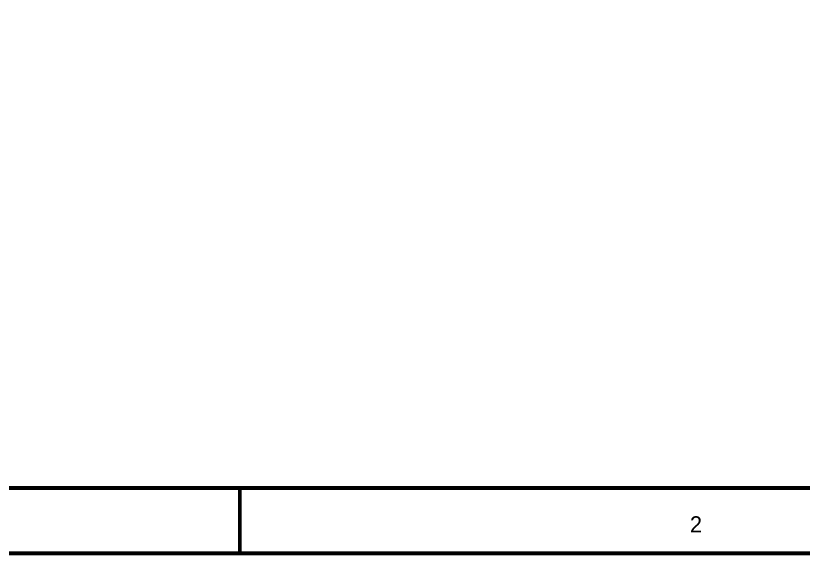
# Model space of a CAD drawing. Header units: inches. Extents: x 0 to 432, y 0 to 280.
# Drawn here: x 54.6 to 115.7, y -0.1 to 41.7 of the extents above; entities that cross this region are included whole.
import ezdxf

# ---------------------------------------------------------------- set-up
doc = ezdxf.new("R2010")
doc.units = ezdxf.units.IN
doc.layers.add('Sheet', color=255, linetype='Continuous')

msp = doc.modelspace()

# ---------------------------------------------------------------- linework, layer by layer
at = {"layer": 'Sheet'}
for points in [[(0, 279.378, 0.3, 0.3, 0), (431.8, 279.378, 0.3, 0.3, 0), (431.8, 0, 0.3, 0.3, 0), (0, 0, 0.3, 0.3, 0), (0, 279.378, 0.3, 0.3, 0)], [(0, 279.378, 0.0991, 0.0991, 0), (0, 0, 0.0991, 0.0991, 0), (431.8, 0, 0.0991, 0.0991, 0), (431.8, 279.378, 0.0991, 0.0991, 0), (0, 279.378, 0.0991, 0.0991, 0), (0, 279.378, 0.0991, 0.0991, 0)], [(5.099, 274.302, 0.3, 0.3, 0), (426.724, 274.302, 0.3, 0.3, 0), (426.724, 5.076, 0.3, 0.3, 0), (5.099, 5.076, 0.3, 0.3, 0), (5.099, 274.302, 0.3, 0.3, 0)], [(5.099, 274.302, 0.0991, 0.0991, 0), (5.099, 5.076, 0.0991, 0.0991, 0), (426.724, 5.076, 0.0991, 0.0991, 0), (426.724, 274.302, 0.0991, 0.0991, 0), (5.099, 274.302, 0.0991, 0.0991, 0), (5.099, 274.302, 0.0991, 0.0991, 0)]]:
    msp.add_lwpolyline(points, format="xyseb", close=True, dxfattribs=at)
msp.add_lwpolyline([(71.967, 0, 0.3, 0.3, 0), (71.967, 5.087, 0.3, 0.3, 0)], format="xyseb", dxfattribs=at)

# ---------------------------------------------------------------- texts
msp.add_text('2', height=1.258, dxfattribs=at).set_placement((106.917, 1.617))

doc.saveas('drawing.dxf')
